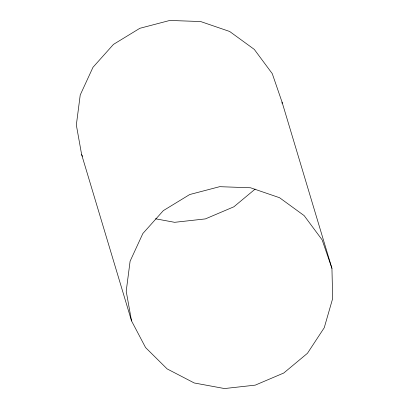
<?xml version="1.0" encoding="UTF-8"?>
<svg xmlns="http://www.w3.org/2000/svg" width="409" height="409" viewBox="0 0 409 409"><rect width="100%" height="100%" fill="white"/><g stroke="black" fill="none" stroke-linecap="round" stroke-linejoin="round"><path stroke-width="0.61" d="M255.155 189.086L233.876 206.796L205.384 218.902L174.638 222.317L155.481 218.789M81.657 154.663L131.529 320.891L145.584 347.573L167.123 368.898L194.234 382.972L224.51 388.55L255.257 385.135L283.749 373.023L307.445 353.304L324.25 327.716L332.665 298.544L331.939 268.37L282.067 102.143L272.271 73.656L254.275 49.382L229.674 31.483L200.655 21.544L169.796 20.45L139.847 28.298L113.457 44.397L92.976 67.306L80.225 94.995L76.335 125.001L81.657 154.663L82.536 156.33M331.939 268.37L322.144 239.884L304.148 215.615L279.546 197.711L250.528 187.772L219.669 186.683L189.715 194.531L163.329 210.625L142.848 233.534L130.098 261.223L126.207 291.234L131.529 320.891M282.067 102.143L282.098 103.4"/></g></svg>
